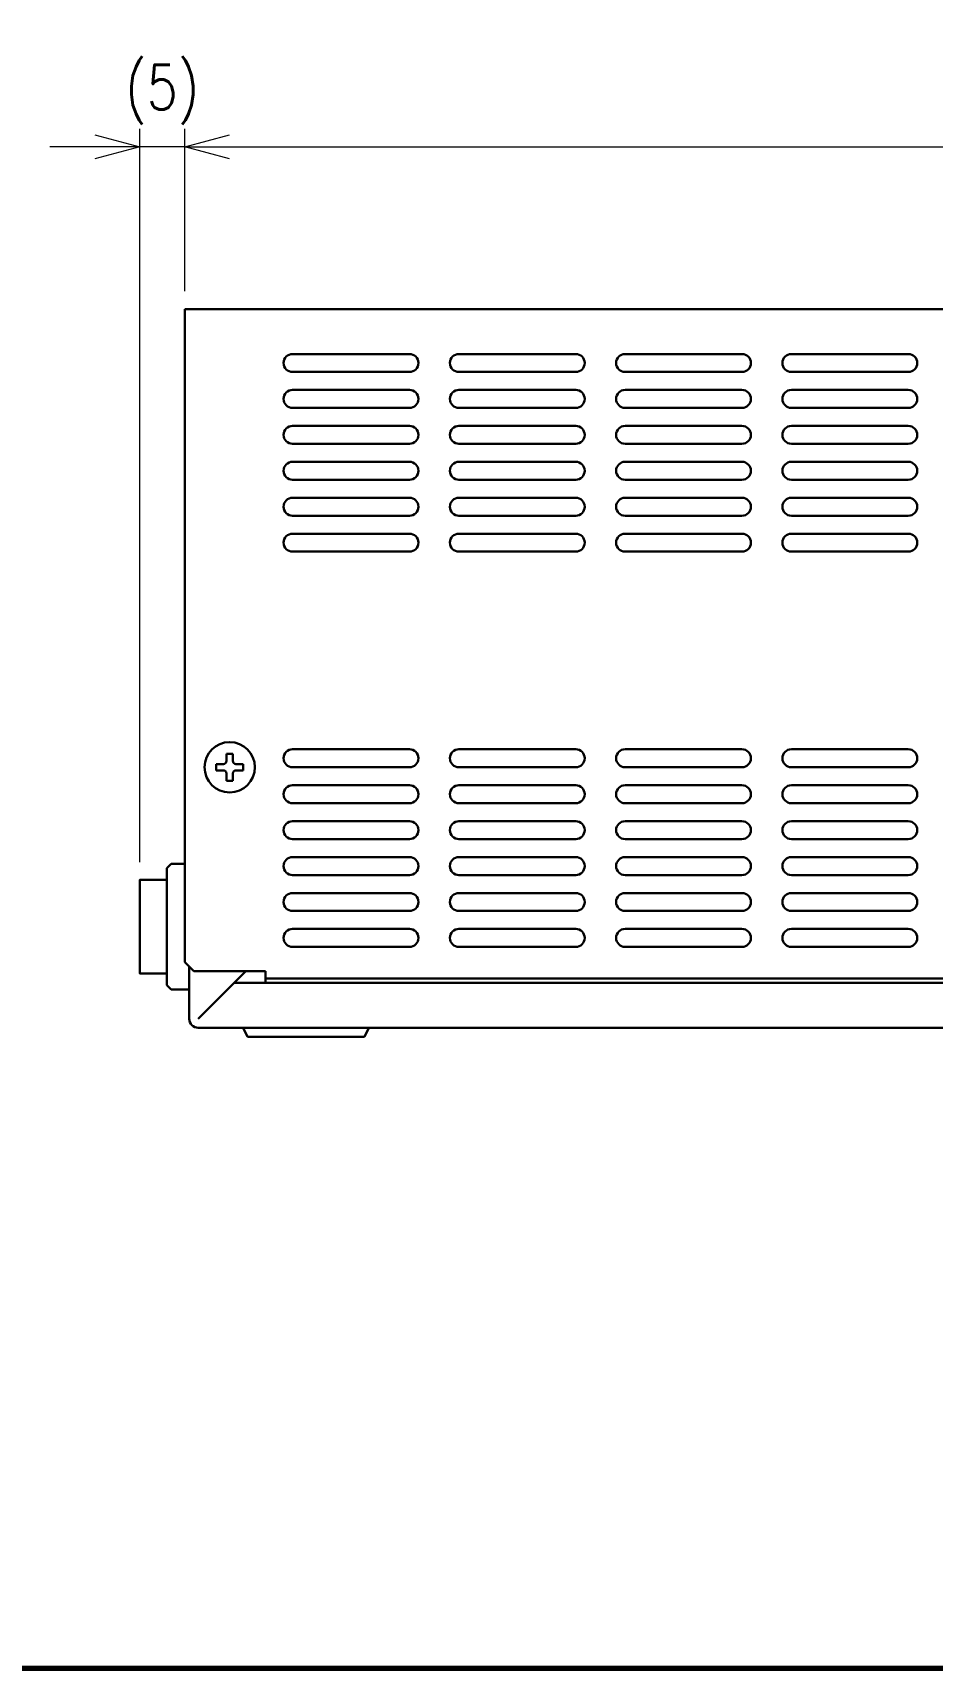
# Model space of a CAD drawing. Header units: millimetres. Extents: x 4 to 387, y 0 to 281.
# Drawn here: x 95.4 to 195.5, y 4 to 186.1 of the extents above; entities that cross this region are included whole.
import ezdxf

# ---------------------------------------------------------------- set-up
doc = ezdxf.new("R2010")
doc.units = ezdxf.units.MM
doc.layers.get('0').update_dxf_attribs({"lineweight": 30})
doc.layers.get('Defpoints').update_dxf_attribs({"lineweight": 9})
for name, color, linetype, lineweight in [('2KD_寸法１', 7, 'Continuous', 15), ('2KD_寸法１ @ 2', 7, 'Continuous', 15), ('AUX', 7, 'Continuous', 40)]:
    doc.layers.add(name, color=color, linetype=linetype, lineweight=lineweight)
doc.styles.get("Standard").update_dxf_attribs({"font": 'simplex.shx', "width": 0.8, "bigfont": 'extfont.shx'})
doc.dimstyles.new('KD-STD', dxfattribs={"dimscale": 0, "dimtxt": 2.5, "dimasz": 2.5, "dimexe": 1, "dimexo": 1, "dimgap": 1, "dimtad": 1, "dimdsep": 46, "dimtxsty": 'Standard', "dimblk": 'OPEN30', "dimcen": 0, "dimadec": 0, "dimazin": 0, "dimtfac": 1, "dimtmove": 0, "dimatfit": 3, "dimldrblk": 'OPEN30', "dimfxl": 1, "dimtfill": 1, "dimtolj": 1, "dimtzin": 0, "dimlwd": 15, "dimlwe": 15, "dimarcsym": 0})

# ---------------------------------------------------------------- blocks, each defined once
blk = doc.blocks.new('_Open30')
at = {"lineweight": -2}
for p, q in [((-1, 0.268), (0, 0)), ((0, 0), (-1, -0.268)), ((0, 0), (-1, 0))]:
    blk.add_line(p, q, dxfattribs=at)
blk = doc.blocks.new('*D33')
at = {"layer": '2KD_寸法１', "color": 0, "lineweight": 15}
for p, q in [((112.32, 157.3), (112.32, 175.36)), ((297.32, 157.3), (297.32, 175.36)), ((117.32, 173.36), (292.32, 173.36))]:
    blk.add_line(p, q, dxfattribs=at)
at = {"layer": 'Defpoints', "color": 0}
for p in [(297.32, 173.36), (112.32, 155.3), (297.32, 155.3)]:
    blk.add_point(p, dxfattribs=at)
at = {"layer": '2KD_寸法１', "color": 0, "lineweight": 15, "xscale": 5, "yscale": 5, "zscale": 5, "rotation": 180}
blk.add_blockref('_Open30', (112.32, 173.36), dxfattribs=at)
at = {"layer": '2KD_寸法１', "color": 0, "lineweight": 15, "xscale": 5, "yscale": 5, "zscale": 5}
blk.add_blockref('_Open30', (297.32, 173.36), dxfattribs=at)
at = {"layer": '2KD_寸法１', "color": 0, "insert": (204.82, 177.86), "char_height": 5, "attachment_point": 5, "bg_fill": 3, "box_fill_scale": 1.1, "bg_fill_color": 9, "bg_fill_true_color": 13158600, "bg_fill_transparency": 4390930}
blk.add_mtext('\\A1;185', dxfattribs=at)
blk = doc.blocks.new('A$C150A3B8D')
for p, q in [((-92.5, 0), (92.5, 0)), ((-92.5, 0), (-92.5, -72.7)), ((-80.5, -5), (-67.5, -5)), ((-62, -5), (-49, -5)), ((-43.5, -5), (-30.5, -5)), ((-25, -5), (-12, -5)), ((-80.5, -7), (-67.5, -7)), ((-62, -7), (-49, -7)), ((-43.5, -7), (-30.5, -7)), ((-25, -7), (-12, -7)), ((-80.5, -9), (-67.5, -9)), ((-62, -9), (-49, -9)), ((-43.5, -9), (-30.5, -9)), ((-25, -9), (-12, -9)), ((-80.5, -11), (-67.5, -11)), ((-62, -11), (-49, -11)), ((-43.5, -11), (-30.5, -11)), ((-25, -11), (-12, -11)), ((-80.5, -13), (-67.5, -13)), ((-62, -13), (-49, -13)), ((-43.5, -13), (-30.5, -13)), ((-25, -13), (-12, -13)), ((-80.5, -15), (-67.5, -15)), ((-62, -15), (-49, -15)), ((-43.5, -15), (-30.5, -15)), ((-25, -15), (-12, -15)), ((-80.5, -17), (-67.5, -17)), ((-62, -17), (-49, -17)), ((-43.5, -17), (-30.5, -17)), ((-25, -17), (-12, -17)), ((-80.5, -19), (-67.5, -19)), ((-62, -19), (-49, -19)), ((-43.5, -19), (-30.5, -19)), ((-25, -19), (-12, -19)), ((-80.5, -21), (-67.5, -21)), ((-62, -21), (-49, -21)), ((-43.5, -21), (-30.5, -21)), ((-25, -21), (-12, -21)), ((-80.5, -23), (-67.5, -23)), ((-62, -23), (-49, -23)), ((-43.5, -23), (-30.5, -23)), ((-25, -23), (-12, -23)), ((-80.5, -25), (-67.5, -25)), ((-62, -25), (-49, -25)), ((-43.5, -25), (-30.5, -25)), ((-25, -25), (-12, -25)), ((-80.5, -27), (-67.5, -27)), ((-62, -27), (-49, -27)), ((-43.5, -27), (-30.5, -27)), ((-25, -27), (-12, -27)), ((-80.5, -49), (-67.5, -49)), ((-62, -49), (-49, -49)), ((-43.5, -49), (-30.5, -49)), ((-25, -49), (-12, -49)), ((-88.2, -50.65), (-89, -50.65)), ((-89, -51.35), (-89, -50.65)), ((-87.85, -49.5), (-87.15, -49.5)), ((-87.85, -50.3), (-87.85, -49.5)), ((-87.15, -50.3), (-87.15, -49.5)), ((-86, -50.65), (-86.8, -50.65)), ((-86, -50.65), (-86, -51.35)), ((-88.2, -51.35), (-89, -51.35)), ((-87.85, -52.5), (-87.85, -51.7)), ((-87.85, -52.5), (-87.15, -52.5)), ((-87.15, -52.5), (-87.15, -51.7)), ((-86, -51.35), (-86.8, -51.35)), ((-80.5, -51), (-67.5, -51)), ((-62, -51), (-49, -51)), ((-43.5, -51), (-30.5, -51)), ((-25, -51), (-12, -51)), ((-80.5, -53), (-67.5, -53)), ((-62, -53), (-49, -53)), ((-43.5, -53), (-30.5, -53)), ((-25, -53), (-12, -53)), ((-80.5, -55), (-67.5, -55)), ((-62, -55), (-49, -55)), ((-43.5, -55), (-30.5, -55)), ((-25, -55), (-12, -55)), ((-80.5, -57), (-67.5, -57)), ((-62, -57), (-49, -57)), ((-43.5, -57), (-30.5, -57)), ((-25, -57), (-12, -57)), ((-80.5, -59), (-67.5, -59)), ((-62, -59), (-49, -59)), ((-43.5, -59), (-30.5, -59)), ((-25, -59), (-12, -59)), ((-80.5, -61), (-67.5, -61)), ((-62, -61), (-49, -61)), ((-43.5, -61), (-30.5, -61)), ((-25, -61), (-12, -61)), ((-80.5, -63), (-67.5, -63)), ((-62, -63), (-49, -63)), ((-43.5, -63), (-30.5, -63)), ((-25, -63), (-12, -63)), ((-80.5, -65), (-67.5, -65)), ((-62, -65), (-49, -65)), ((-43.5, -65), (-30.5, -65)), ((-25, -65), (-12, -65)), ((-80.5, -67), (-67.5, -67)), ((-62, -67), (-49, -67)), ((-43.5, -67), (-30.5, -67)), ((-25, -67), (-12, -67)), ((-80.5, -69), (-67.5, -69)), ((-62, -69), (-49, -69)), ((-43.5, -69), (-30.5, -69)), ((-25, -69), (-12, -69)), ((-80.5, -71), (-67.5, -71)), ((-62, -71), (-49, -71)), ((-43.5, -71), (-30.5, -71)), ((-25, -71), (-12, -71)), ((-91.5, -73.7), (-92.5, -72.7)), ((-92, -73.2), (-92, -79)), ((-83.5, -73.7), (-91.5, -73.7)), ((-85.7, -73.7), (-91, -79)), ((-83.5, -75), (-83.5, -73.7)), ((-83.5, -75), (-83.5, -73.7)), ((-83.5, -74.5), (83.5, -74.5)), ((-87, -75), (87, -75)), ((-91, -80), (91, -80)), ((-91, -80), (91, -80)), ((-86, -80), (-85.5, -81)), ((-86, -80), (-85.5, -81)), ((-84.5, -80), (-73.5, -80)), ((-84.5, -80), (-73.5, -80)), ((-72, -80), (-72.5, -81)), ((-72, -80), (-72.5, -81)), ((-85.5, -81), (-72.5, -81)), ((-85.5, -81), (-72.5, -81))]:
    blk.add_line(p, q)
blk.add_circle((-87.5, -51), 2.8)
for centre, radius, start, end in [((-80.5, -6), 1, 90, 270), ((-67.5, -6), 1, 270, 90), ((-62, -6), 1, 90, 270), ((-49, -6), 1, 270, 90), ((-43.5, -6), 1, 90, 270), ((-30.5, -6), 1, 270, 90), ((-25, -6), 1, 90, 270), ((-12, -6), 1, 270, 90), ((-80.5, -10), 1, 90, 270), ((-67.5, -10), 1, 270, 90), ((-62, -10), 1, 90, 270), ((-49, -10), 1, 270, 90), ((-43.5, -10), 1, 90, 270), ((-30.5, -10), 1, 270, 90), ((-25, -10), 1, 90, 270), ((-12, -10), 1, 270, 90), ((-80.5, -14), 1, 90, 270), ((-67.5, -14), 1, 270, 90), ((-62, -14), 1, 90, 270), ((-49, -14), 1, 270, 90), ((-43.5, -14), 1, 90, 270), ((-30.5, -14), 1, 270, 90), ((-25, -14), 1, 90, 270), ((-12, -14), 1, 270, 90), ((-80.5, -18), 1, 90, 270), ((-67.5, -18), 1, 270, 90), ((-62, -18), 1, 90, 270), ((-49, -18), 1, 270, 90), ((-43.5, -18), 1, 90, 270), ((-30.5, -18), 1, 270, 90), ((-25, -18), 1, 90, 270), ((-12, -18), 1, 270, 90), ((-80.5, -22), 1, 90, 270), ((-67.5, -22), 1, 270, 90), ((-62, -22), 1, 90, 270), ((-49, -22), 1, 270, 90), ((-43.5, -22), 1, 90, 270), ((-30.5, -22), 1, 270, 90), ((-25, -22), 1, 90, 270), ((-12, -22), 1, 270, 90), ((-80.5, -26), 1, 90, 270), ((-67.5, -26), 1, 270, 90), ((-62, -26), 1, 90, 270), ((-49, -26), 1, 270, 90), ((-43.5, -26), 1, 90, 270), ((-30.5, -26), 1, 270, 90), ((-25, -26), 1, 90, 270), ((-12, -26), 1, 270, 90), ((-80.5, -50), 1, 90, 270), ((-67.5, -50), 1, 270, 90), ((-62, -50), 1, 90, 270), ((-49, -50), 1, 270, 90), ((-43.5, -50), 1, 90, 270), ((-30.5, -50), 1, 270, 90), ((-25, -50), 1, 90, 270), ((-12, -50), 1, 270, 90), ((-88.2, -50.3), 0.35, 270, 0), ((-86.8, -50.3), 0.35, 180, 270), ((-88.2, -51.7), 0.35, 0, 90), ((-86.8, -51.7), 0.35, 90, 180), ((-80.5, -54), 1, 90, 270), ((-67.5, -54), 1, 270, 90), ((-62, -54), 1, 90, 270), ((-49, -54), 1, 270, 90), ((-43.5, -54), 1, 90, 270), ((-30.5, -54), 1, 270, 90), ((-25, -54), 1, 90, 270), ((-12, -54), 1, 270, 90), ((-80.5, -58), 1, 90, 270), ((-67.5, -58), 1, 270, 90), ((-62, -58), 1, 90, 270), ((-49, -58), 1, 270, 90), ((-43.5, -58), 1, 90, 270), ((-30.5, -58), 1, 270, 90), ((-25, -58), 1, 90, 270), ((-12, -58), 1, 270, 90), ((-80.5, -62), 1, 90, 270), ((-67.5, -62), 1, 270, 90), ((-62, -62), 1, 90, 270), ((-49, -62), 1, 270, 90), ((-43.5, -62), 1, 90, 270), ((-30.5, -62), 1, 270, 90), ((-25, -62), 1, 90, 270), ((-12, -62), 1, 270, 90), ((-80.5, -66), 1, 90, 270), ((-67.5, -66), 1, 270, 90), ((-62, -66), 1, 90, 270), ((-49, -66), 1, 270, 90), ((-43.5, -66), 1, 90, 270), ((-30.5, -66), 1, 270, 90), ((-25, -66), 1, 90, 270), ((-12, -66), 1, 270, 90), ((-80.5, -70), 1, 90, 270), ((-67.5, -70), 1, 270, 90), ((-62, -70), 1, 90, 270), ((-49, -70), 1, 270, 90), ((-43.5, -70), 1, 90, 270), ((-30.5, -70), 1, 270, 90), ((-25, -70), 1, 90, 270), ((-12, -70), 1, 270, 90), ((-91, -79), 1, 180, 270), ((-91, -79), 1, 180, 270)]:
    blk.add_arc(centre, radius, start, end)
blk = doc.blocks.new('A$C7A1A6538')
for p, q in [((-94.5, -62.25), (-94, -61.75)), ((-94, -61.75), (-92.5, -61.75)), ((-94.5, -75.25), (-94.5, -62.25)), ((-94, -75.75), (-94.5, -75.25)), ((-92, -75.75), (-94, -75.75))]:
    blk.add_line(p, q)
blk.add_lwpolyline([(-94.5, -73.95), (-97.5, -73.95), (-97.5, -63.55), (-94.5, -63.55)])
blk.add_blockref('A$C150A3B8D', (0, 0))
blk = doc.blocks.new('*D35')
at = {"layer": '2KD_寸法１', "color": 0, "lineweight": 15}
for p, q in [((107.32, 93.75), (107.32, 175.36)), ((112.32, 157.3), (112.32, 175.36)), ((102.32, 173.36), (97.32, 173.36)), ((112.32, 173.36), (107.32, 173.36)), ((117.32, 173.36), (122.32, 173.36))]:
    blk.add_line(p, q, dxfattribs=at)
at = {"layer": 'Defpoints', "color": 0}
for p in [(107.32, 173.36), (112.32, 155.3), (107.32, 91.75)]:
    blk.add_point(p, dxfattribs=at)
at = {"layer": '2KD_寸法１', "color": 0, "lineweight": 15, "xscale": 5, "yscale": 5, "zscale": 5}
blk.add_blockref('_Open30', (107.32, 173.36), dxfattribs=at)
at = {"layer": '2KD_寸法１', "color": 0, "lineweight": 15, "xscale": 5, "yscale": 5, "zscale": 5, "rotation": 180}
blk.add_blockref('_Open30', (112.32, 173.36), dxfattribs=at)
at = {"layer": '2KD_寸法１', "color": 0, "insert": (109.82, 179.17), "char_height": 5, "attachment_point": 5, "bg_fill": 3, "box_fill_scale": 1.1, "bg_fill_color": 9, "bg_fill_true_color": 13158600, "bg_fill_transparency": 4391166}
blk.add_mtext('\\A1;(5)', dxfattribs=at)

msp = doc.modelspace()

# ---------------------------------------------------------------- linework, layer by layer
at = {"layer": 'AUX', "lineweight": 70}
msp.add_lwpolyline([(4, 4), (387, 4), (387, 281), (4, 281)], close=True, dxfattribs=at)

# ---------------------------------------------------------------- next in the draw order: dimensions: what is measured, and where the dimension line sits
at = {"layer": '2KD_寸法１ @ 2'}
dim = msp.add_linear_dim(base=(297.325, 173.363), p1=(112.325, 155.298), p2=(297.325, 155.298), dimstyle='KD-STD', override={"dimscale": 2, "dimtix": 0, "dimtofl": 1, "dimtmove": 0, "dimatfit": 3}, dxfattribs=at)
dim.commit()
dim.dimension.update_dxf_attribs({"geometry": '*D33', "text_midpoint": (204.825, 177.863)})

# ---------------------------------------------------------------- next in the draw order: block references
msp.add_blockref('A$C7A1A6538', (204.825, 155.298))

# ---------------------------------------------------------------- next in the draw order: dimensions: what is measured, and where the dimension line sits
dim = msp.add_linear_dim(base=(107.325, 173.363), p1=(112.325, 155.298), p2=(107.325, 91.748), text='(<>)', dimstyle='KD-STD', override={"dimscale": 2, "dimtix": 0, "dimtofl": 1, "dimtmove": 0, "dimatfit": 3}, dxfattribs=at)
dim.commit()
dim.dimension.update_dxf_attribs({"geometry": '*D35', "text_midpoint": (109.825, 173.363), "dimtype": 128})

doc.saveas('drawing.dxf')
